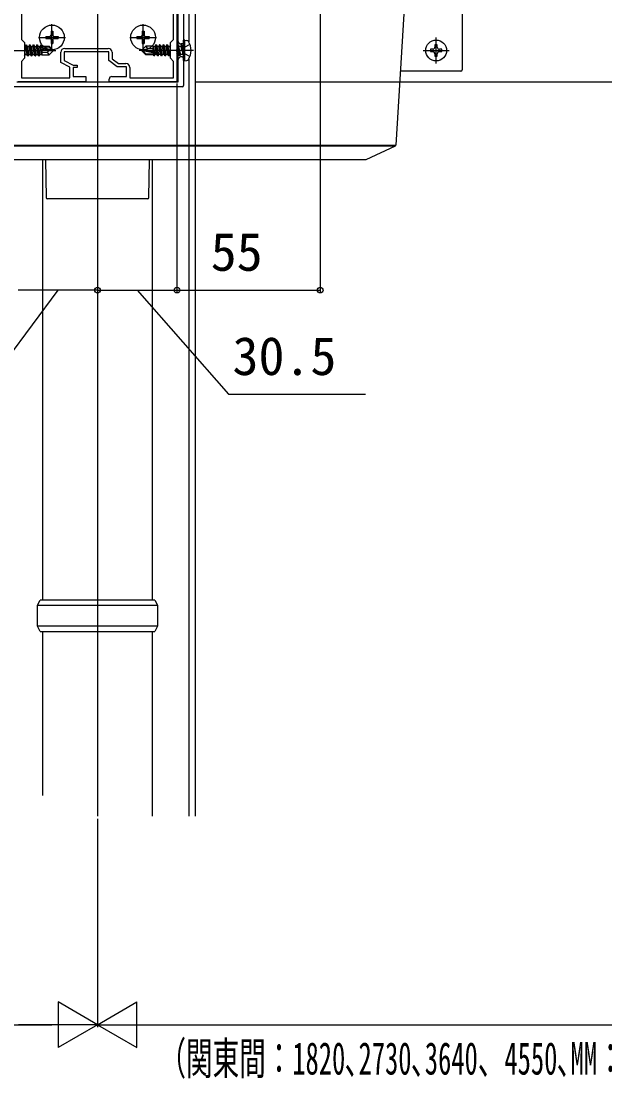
# Model space of a CAD drawing. Units: millimetres, scale not verified. Extents: x -875 to 875, y -1304 to 1296.
# Drawn here: x 18.2 to 242.3, y -161.7 to 244.4 of the extents above; entities that cross this region are included whole.
import ezdxf
from ezdxf.enums import TextEntityAlignment as Align

# ---------------------------------------------------------------- set-up
doc = ezdxf.new("R2010")
doc.units = ezdxf.units.MM
doc.header["$LTSCALE"] = 8
for name, color, linetype in [('0-2_YKK_11', 7, 'Continuous'), ('0-3_YKK_12', 2, 'Continuous'), ('0-4_YKK_13', 4, 'Continuous'), ('0-5_YKK_D', 6, 'Continuous')]:
    doc.layers.add(name, color=color, linetype=linetype)
doc.styles.add('ＭＳ ゴシック', font='')
doc.styles.get('ＭＳ ゴシック').set_extended_font_data('MS Gothic')

msp = doc.modelspace()

# ---------------------------------------------------------------- linework, layer by layer
at = {"layer": '0-2_YKK_11'}
msp.add_line((34.9, 233.903), (51.6, 233.903), dxfattribs=at)
for points in [[(78, 335.645), (78, 271.561), (77.88, 271.378), (77.88, 270.828), (78, 270.645), (78, 233.561), (77.88, 233.378), (77.88, 232.828), (78, 232.645), (78, 221.103), (52, 221.103), (52, 222.103)], [(18.3, 327.903), (18.3, 275.303), (19.5, 274.103), (19.5, 268.103), (18.3, 266.903), (18.3, 237.303), (19.5, 236.103), (19.5, 230.103), (18.3, 228.903), (18.3, 222.603), (36.9, 222.603), (36.9, 226.629), (33.4, 228.529), (33.4, 232.403)], [(59.9, 226.603), (59.9, 222.603), (76.7, 222.603), (76.7, 228.903), (75.5, 230.103), (75.5, 236.103), (76.7, 237.303), (76.7, 266.903)], [(53, 223.103), (58.6, 223.103), (58.6, 226.803), (55.1, 226.803), (51.8, 229.303), (51.8, 232.603), (34.7, 232.603), (34.7, 229.303), (38.2, 227.403), (39.7, 227.403), (39.7, 226.503), (38.2, 226.503), (38.2, 223.103), (43, 223.103), (43, 221.103), (17, 221.103)], [(53.1, 232.403), (53.1, 229.949), (55.537, 228.103), (58.4, 228.103)]]:
    msp.add_lwpolyline(points, dxfattribs=at)
for centre, radius, start, end in [((34.9, 232.403), 1.5, 90.00001, 179.99999), ((51.6, 232.403), 1.5, 0.00001, 89.99999), ((58.4, 226.603), 1.5, 0.00001, 89.99999), ((53, 222.103), 1, 90.00001, 179.99999)]:
    msp.add_arc(centre, radius, start, end, dxfattribs=at)
at = {"layer": '0-3_YKK_12'}
for p, q in [((47.5, 818.103), (47.5, -60.897)), ((82.5, 285.103), (82.5, 236.403)), ((82.5, 229.803), (82.5, -60.897)), ((85, 221.103), (164.093, 221.103))]:
    msp.add_line(p, q, dxfattribs=at)
for points in [[(85, 285.103), (85, 191.103), (85, -60.897)], [(164.093, 221.103), (580.407, 221.103), (660, 221.103)]]:
    msp.add_lwpolyline(points, dxfattribs=at)
at = {"layer": '0-4_YKK_13'}
for p, q in [((167.5, 286.103), (162.036, 196.771)), ((187.5, 286.103), (187.5, 225.603)), ((29.65, 240.453), (30.35, 240.453)), ((29.65, 240.453), (29.65, 238.953)), ((30, 232.953), (30, 243.253)), ((30.35, 240.453), (30.35, 238.953)), ((64.65, 240.453), (65.35, 240.453)), ((64.65, 240.453), (64.65, 238.953)), ((65, 232.953), (65, 243.253)), ((65.35, 240.453), (65.35, 238.953)), ((24.85, 238.103), (35.15, 238.103)), ((27.65, 238.453), (27.65, 237.753)), ((27.65, 238.453), (29.15, 238.453)), ((27.65, 237.753), (29.15, 237.753)), ((29.65, 237.253), (29.65, 235.753)), ((29.65, 235.753), (30.35, 235.753)), ((30.35, 237.253), (30.35, 235.753)), ((30.85, 238.453), (32.35, 238.453)), ((30.85, 237.753), (32.35, 237.753)), ((32.35, 238.453), (32.35, 237.753)), ((59.85, 238.103), (70.15, 238.103)), ((62.65, 238.453), (62.65, 237.753)), ((62.65, 238.453), (64.15, 238.453)), ((62.65, 237.753), (64.15, 237.753)), ((64.65, 237.253), (64.65, 235.753)), ((64.65, 235.753), (65.35, 235.753)), ((65.35, 237.253), (65.35, 235.753)), ((65.85, 238.453), (67.35, 238.453)), ((65.85, 237.753), (67.35, 237.753)), ((67.35, 238.453), (67.35, 237.753)), ((78.5, 235.116), (78.5, 236.603)), ((80, 235.603), (79.5, 235.603)), ((81, 237.103), (80.5, 237.015)), ((80.5, 229.191), (80.5, 237.015)), ((80.5, 230.603), (80.5, 235.603)), ((81, 237.103), (81.802, 236.961)), ((81, 229.103), (81, 237.103)), ((177.5, 228.103), (177.5, 238.103)), ((10.6, 233.103), (31.5, 233.103)), ((19.5, 234.653), (19.732, 234.653)), ((19.5, 232.738), (19.768, 231.553)), ((19.5, 231.089), (19.768, 231.553)), ((20.05, 235.203), (19.732, 234.653)), ((19.732, 234.653), (20.432, 231.553)), ((19.768, 231.553), (20.432, 231.553)), ((20.75, 231.003), (20.05, 235.203)), ((20.05, 235.203), (20.15, 235.203)), ((20.15, 235.203), (20.85, 231.003)), ((20.75, 231.003), (20.432, 231.553)), ((20.468, 234.653), (21.132, 234.653)), ((20.85, 231.003), (21.168, 231.553)), ((21.45, 235.203), (21.132, 234.653)), ((21.132, 234.653), (21.832, 231.553)), ((21.168, 231.553), (21.832, 231.553)), ((22.15, 231.003), (21.45, 235.203)), ((21.45, 235.203), (21.55, 235.203)), ((21.55, 235.203), (22.25, 231.003)), ((22.15, 231.003), (21.832, 231.553)), ((21.868, 234.653), (22.532, 234.653)), ((22.25, 231.003), (22.568, 231.553)), ((22.85, 235.203), (22.532, 234.653)), ((22.532, 234.653), (23.232, 231.553)), ((22.568, 231.553), (23.232, 231.553)), ((23.55, 231.003), (22.85, 235.203)), ((22.85, 235.203), (22.95, 235.203)), ((22.95, 235.203), (23.65, 231.003)), ((23.55, 231.003), (23.232, 231.553)), ((23.268, 234.653), (23.932, 234.653)), ((23.65, 231.003), (23.968, 231.553)), ((24.25, 235.203), (23.932, 234.653)), ((23.932, 234.653), (24.632, 231.553)), ((23.968, 231.553), (24.632, 231.553)), ((24.378, 234.435), (24.25, 235.203)), ((24.25, 235.203), (24.35, 235.203)), ((24.35, 235.203), (24.469, 234.49)), ((24.377, 234.435), (30.076, 233.253)), ((24.95, 231.003), (24.446, 234.028)), ((24.493, 234.012), (28.878, 233.103)), ((24.548, 234.503), (28.826, 234.503)), ((24.55, 234), (25.05, 231.003)), ((24.95, 231.003), (24.632, 231.553)), ((24.668, 234.653), (25.332, 234.653)), ((24.828, 233.943), (25.368, 231.553)), ((25.05, 231.003), (25.368, 231.553)), ((25.592, 235.103), (25.332, 234.653)), ((25.332, 234.653), (25.367, 234.5)), ((25.368, 231.553), (26.032, 231.553)), ((25.525, 233.798), (26.032, 231.553)), ((25.592, 235.103), (25.808, 235.103)), ((25.592, 235.103), (25.691, 234.503)), ((25.808, 235.103), (25.981, 234.803)), ((25.808, 235.103), (25.924, 234.503)), ((25.817, 233.738), (26.1, 232.02)), ((25.981, 234.803), (28.95, 234.803)), ((26.1, 231.403), (26.032, 231.553)), ((26.084, 233.682), (26.1, 233.599)), ((26.1, 234.803), (26.1, 234.503)), ((26.1, 233.679), (26.1, 231.403)), ((28.147, 232.36), (28.95, 231.403)), ((28.826, 234.503), (30.076, 233.253)), ((28.878, 233.103), (30.5, 233.103)), ((28.878, 233.103), (30.5, 232.953)), ((30.5, 233.253), (28.95, 234.803)), ((30.5, 232.953), (28.95, 231.403)), ((30.076, 233.253), (30.5, 233.253)), ((30.5, 232.953), (30.5, 233.253)), ((84.4, 233.103), (63.5, 233.103)), ((64.5, 233.253), (66.05, 234.803)), ((64.5, 233.253), (64.5, 232.953)), ((66.122, 233.103), (64.5, 233.253)), ((66.122, 233.103), (64.5, 233.103)), ((64.924, 232.953), (64.5, 232.953)), ((64.5, 232.953), (66.05, 231.403)), ((66.174, 231.703), (64.924, 232.953)), ((70.623, 231.771), (64.924, 232.953)), ((68.9, 234.803), (66.05, 234.803)), ((66.853, 233.845), (66.05, 234.803)), ((70.507, 232.193), (66.122, 233.103)), ((70.452, 231.703), (66.174, 231.703)), ((68.9, 234.803), (68.968, 234.653)), ((68.9, 232.527), (68.9, 234.803)), ((69.183, 232.468), (68.9, 234.186)), ((68.916, 232.523), (68.9, 232.607)), ((68.9, 231.403), (68.9, 231.703)), ((69.632, 234.653), (68.968, 234.653)), ((69.475, 232.407), (68.968, 234.653)), ((69.192, 231.103), (69.076, 231.703)), ((69.408, 231.103), (69.309, 231.703)), ((69.408, 231.103), (69.668, 231.553)), ((69.95, 235.203), (69.632, 234.653)), ((70.172, 232.263), (69.632, 234.653)), ((69.668, 231.553), (69.633, 231.706)), ((70.332, 231.553), (69.668, 231.553)), ((70.45, 232.205), (69.95, 235.203)), ((70.05, 235.203), (69.95, 235.203)), ((70.05, 235.203), (70.554, 232.177)), ((70.05, 235.203), (70.368, 234.653)), ((71.068, 231.553), (70.368, 234.653)), ((71.032, 234.653), (70.368, 234.653)), ((70.65, 231.003), (70.531, 231.716)), ((70.622, 231.77), (70.75, 231.003)), ((70.75, 231.003), (71.068, 231.553)), ((71.35, 235.203), (71.032, 234.653)), ((71.732, 231.553), (71.068, 231.553)), ((72.05, 231.003), (71.35, 235.203)), ((71.45, 235.203), (71.35, 235.203)), ((71.45, 235.203), (72.15, 231.003)), ((71.45, 235.203), (71.768, 234.653)), ((72.468, 231.553), (71.768, 234.653)), ((72.432, 234.653), (71.768, 234.653)), ((72.15, 231.003), (72.468, 231.553)), ((72.75, 235.203), (72.432, 234.653)), ((73.132, 231.553), (72.468, 231.553)), ((73.45, 231.003), (72.75, 235.203)), ((72.85, 235.203), (72.75, 235.203)), ((72.85, 235.203), (73.55, 231.003)), ((72.85, 235.203), (73.168, 234.653)), ((73.868, 231.553), (73.168, 234.653)), ((73.832, 234.653), (73.168, 234.653)), ((73.55, 231.003), (73.868, 231.553)), ((74.15, 235.203), (73.832, 234.653)), ((74.532, 231.553), (73.868, 231.553)), ((74.85, 231.003), (74.15, 235.203)), ((74.25, 235.203), (74.15, 235.203)), ((74.25, 235.203), (74.95, 231.003)), ((74.25, 235.203), (74.568, 234.653)), ((75.268, 231.553), (74.568, 234.653)), ((75.232, 234.653), (74.568, 234.653)), ((74.95, 231.003), (75.268, 231.553)), ((75.5, 235.116), (75.232, 234.653)), ((75.5, 233.468), (75.232, 234.653)), ((75.5, 231.553), (75.268, 231.553)), ((78.032, 234.653), (78, 234.653)), ((78.35, 235.203), (78.032, 234.653)), ((78.732, 231.553), (78.032, 234.653)), ((78.732, 231.553), (78.068, 231.553)), ((79.05, 231.003), (78.35, 235.203)), ((78.45, 235.203), (78.35, 235.203)), ((78.45, 235.203), (78.768, 234.653)), ((78.45, 235.203), (79.15, 231.003)), ((78.5, 229.603), (78.5, 231.553)), ((79.05, 231.003), (78.732, 231.553)), ((79.468, 231.553), (78.768, 234.653)), ((79.432, 234.653), (78.768, 234.653)), ((79.15, 231.003), (79.468, 231.553)), ((79.75, 235.203), (79.432, 234.653)), ((79.432, 234.653), (80.35, 231.603)), ((80.3, 231.553), (79.468, 231.553)), ((79.85, 235.203), (79.75, 235.203)), ((79.85, 235.203), (79.75, 235.203)), ((80.35, 231.603), (79.75, 235.203)), ((79.85, 235.203), (80.168, 234.653)), ((79.85, 235.203), (80.45, 231.603)), ((80.3, 234.653), (80.168, 234.653)), ((80.45, 231.603), (80.168, 234.653)), ((80.45, 231.603), (80.35, 231.603)), ((172.5, 233.103), (182.5, 233.103)), ((176.18, 233.543), (175.3, 233.543)), ((178.82, 232.663), (179.7, 232.663)), ((20.75, 231.003), (20.85, 231.003)), ((22.15, 231.003), (22.25, 231.003)), ((23.55, 231.003), (23.65, 231.003)), ((24.95, 231.003), (25.05, 231.003)), ((26.1, 231.403), (28.95, 231.403)), ((69.019, 231.403), (66.05, 231.403)), ((69.192, 231.103), (69.019, 231.403)), ((69.408, 231.103), (69.192, 231.103)), ((70.75, 231.003), (70.65, 231.003)), ((72.15, 231.003), (72.05, 231.003)), ((73.55, 231.003), (73.45, 231.003)), ((74.95, 231.003), (74.85, 231.003)), ((79.15, 231.003), (79.05, 231.003)), ((80, 230.603), (79.5, 230.603)), ((80, 230.603), (80.5, 230.603)), ((80.5, 230.603), (80.5, 219.603)), ((81, 229.103), (80.5, 229.191)), ((81, 229.103), (81.802, 229.244)), ((187, 225.103), (163.769, 225.103)), ((80, 219.103), (15, 219.103)), ((-42.5, 196.771), (137.5, 196.771)), ((137.5, 196.771), (162.036, 196.771)), ((161.748, 196.348), (150.5, 191.103)), ((137.5, 191.103), (-42.5, 191.103)), ((26.5, 22.103), (26.5, 191.103)), ((27.5, 191.103), (27.753, 176.594)), ((67.247, 176.594), (67.5, 191.103)), ((68.5, 191.103), (68.5, 22.103)), ((150.5, 191.103), (137.5, 191.103)), ((47.5, 176.103), (28.253, 176.103)), ((66.747, 176.103), (47.5, 176.103)), ((24.5, 20.103), (25.5, 22.103)), ((69.5, 22.103), (25.5, 22.103)), ((69.5, 22.103), (70.5, 20.103)), ((24.5, 12.103), (24.5, 20.103)), ((24.5, 20.103), (70.5, 20.103)), ((25.5, 10.103), (24.5, 12.103)), ((25.5, 10.103), (69.5, 10.103)), ((26.5, -52.897), (26.5, 10.103)), ((68.5, 10.103), (68.5, -60.897)), ((70.5, 12.103), (69.5, 10.103))]:
    msp.add_line(p, q, dxfattribs=at)
for points in [[(78.5, 236.603), (78.5, 286.103), (80, 286.103)], [(80, 286.103), (80.5, 286.103), (80.5, 235.603), (80, 235.603)], [(20.15, 235.203), (20.468, 234.653), (21.168, 231.553)], [(21.55, 235.203), (21.868, 234.653), (22.568, 231.553)], [(22.95, 235.203), (23.268, 234.653), (23.968, 231.553)], [(24.35, 235.203), (24.668, 234.653), (24.701, 234.503)], [(28.878, 233.103), (28.147, 232.36), (26.1, 232.203)], [(66.122, 233.103), (66.853, 233.845), (68.9, 234.003)], [(70.65, 231.003), (70.332, 231.553), (70.299, 231.703)], [(72.05, 231.003), (71.732, 231.553), (71.032, 234.653)], [(73.45, 231.003), (73.132, 231.553), (72.432, 234.653)], [(74.85, 231.003), (74.532, 231.553), (73.832, 234.653)], [(78, 231.436), (78.068, 231.553), (78, 231.852)], [(82.995, 235.361), (80.763, 234.248), (80.154, 233.103)], [(82.995, 230.845), (80.763, 231.958), (80.154, 233.103)], [(175.3, 233.543), (175.3, 232.663), (176.18, 232.663)], [(177.94, 234.423), (177.94, 235.303), (177.06, 235.303), (177.06, 234.423)], [(177.06, 231.783), (177.06, 230.903), (177.94, 230.903), (177.94, 231.783)], [(179.7, 232.663), (179.7, 233.543), (178.82, 233.543)], [(16.5, 221.103), (78.5, 221.103), (78.5, 229.603)], [(161.748, 196.348), (137.5, 196.348), (-42.5, 196.348)], [(70.5, 20.103), (70.5, 12.103), (24.5, 12.103)]]:
    msp.add_lwpolyline(points, dxfattribs=at)
for centre, radius in [((30, 238.103), 4.75), ((65, 238.103), 4.75), ((177.5, 233.103), 4)]:
    msp.add_circle(centre, radius, dxfattribs=at)
for centre, radius, start, end in [((29.15, 238.953), 0.5, 270, 0), ((29.15, 237.253), 0.5, 0, 90), ((30.85, 238.953), 0.5, 180, 270), ((30.85, 237.253), 0.5, 90, 180), ((64.15, 238.953), 0.5, 270, 0), ((64.15, 237.253), 0.5, 0, 90), ((65.85, 238.953), 0.5, 180, 270), ((65.85, 237.253), 0.5, 90, 180), ((79.5, 236.603), 1, 180, 270), ((81.646, 236.075), 0.9, 32.05588, 80), ((76.9, 233.103), 6.5, 327.94412, 32.05588), ((24.548, 234.254), 0.248, 90, 257.19096), ((70.452, 231.951), 0.248, 270, 77.19096), ((80.3, 234.853), 0.2, 270, 0), ((80.3, 231.353), 0.2, 0, 90), ((176.18, 234.423), 0.88, 270, 0), ((176.18, 231.783), 0.88, 0, 90), ((178.82, 234.423), 0.88, 180, 270), ((178.82, 231.783), 0.88, 90, 180), ((79.5, 229.603), 1, 90, 180), ((81.646, 230.131), 0.9, 280, 327.94412), ((187, 225.603), 0.5, 270, 0), ((80, 219.603), 0.5, 270, 0), ((161.537, 196.801), 0.5, 295, 356.5), ((28.253, 176.603), 0.5, 181, 270), ((66.747, 176.603), 0.5, 270, 359)]:
    msp.add_arc(centre, radius, start, end, dxfattribs=at)
at = {"layer": '0-5_YKK_D'}
for p, q in [((133, 285.403), (133, 140.103)), ((78, 220.403), (78, 140.103)), ((78, 220.403), (78, 140.103)), ((47.5, 141.103), (17, 141.103)), ((47.5, 141.103), (78, 141.103)), ((78, 141.103), (133, 141.103)), ((47.5, -61.897), (47.5, -141.897)), ((47.5, -61.897), (47.5, -141.897)), ((47.5, -140.897), (32.345, -132.147)), ((32.345, -132.147), (32.345, -149.647)), ((47.5, -140.897), (62.655, -132.147)), ((62.655, -149.647), (62.655, -132.147)), ((-585, -140.897), (30, -140.897)), ((47.5, -140.897), (17.189, -140.897)), ((47.5, -140.897), (32.345, -149.647)), ((47.5, -140.897), (62.655, -149.647)), ((47.5, -140.897), (77.811, -140.897)), ((65, -140.897), (680, -140.897))]:
    msp.add_line(p, q, dxfattribs=at)
for points in [[(32.25, 141.103), (2.544, 101.103), (-50.047, 101.103)], [(62.75, 141.103), (97.801, 101.103), (150.392, 101.103)]]:
    msp.add_lwpolyline(points, dxfattribs=at)
for centre in [(47.5, 141.103), (47.5, 141.103), (78, 141.103), (78, 141.103), (133, 141.103)]:
    msp.add_circle(centre, 1.075, dxfattribs=at)

# ---------------------------------------------------------------- texts
at = {"layer": '0-5_YKK_D', "style": 'ＭＳ ゴシック'}
for s, p in [('55', (90.955, 144.103)), ('30.5', (99.324, 104.103))]:
    msp.add_text(s, height=14.66, dxfattribs=at).set_placement(p, align=Align.BOTTOM_LEFT)
at = {"layer": '0-5_YKK_D', "style": 'ＭＳ ゴシック', "width": 0.6}
msp.add_text('（関東間：1820､2730､3640、4550､MM：2000､3000､4000､5000、九州・四国間：1910､2865､3820、4775）', height=12.46, dxfattribs=at).set_placement((71.294, -163.795), align=Align.BOTTOM_LEFT)

doc.saveas('drawing.dxf')
